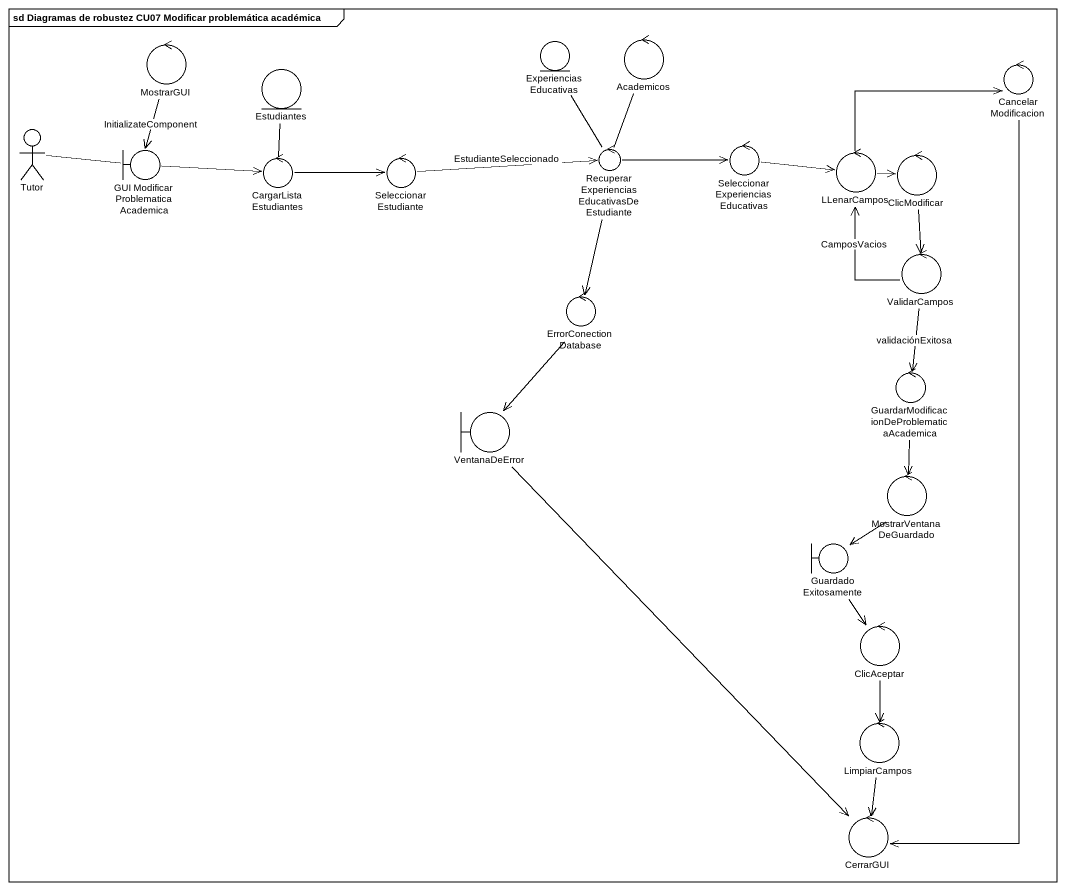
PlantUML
@startuml
mainframe sd Diagramas de robustez CU07 Modificar problemática académica
control MostrarGUI
entity "Experiencias Educativas" as Experiencias_Educativas
control Academicos
entity Estudiantes
control CancelarModificacion
actor Tutor
boundary "GUI Modificar Problematica Academica" as GUI_Modificar_Problematica
control CargarListaEstudiantes
control SeleccionarEstudiante
control "RecuperarExperienciasEducativasDeEstudiante" as RecuperarExperienciasEducati
control "SeleccionarExperienciasEducativas" as SeleccionarExperienciasEduca
control LLenarCampos
control ClicModificar
control ValidarCampos
control ErrorConectionDatabase
control "GuardarModificacionDeProblematicaAcademica" as GuardarModificacionDeProblem
boundary VentanaDeError
control MostrarVentanaDeGuardado
boundary GuardadoExitosamente
control ClicAceptar
control LimpiarCampos
control CerrarGUI
MostrarGUI --> GUI_Modificar_Problematica : InitializateComponent
CancelarModificacion --> CerrarGUI
Tutor -right- GUI_Modificar_Problematica
GUI_Modificar_Problematica -right-> CargarListaEstudiantes
CargarListaEstudiantes -up- Estudiantes
CargarListaEstudiantes -right-> SeleccionarEstudiante
SeleccionarEstudiante -right-> RecuperarExperienciasEducati : EstudianteSeleccionado
RecuperarExperienciasEducati -up- Experiencias_Educativas
RecuperarExperienciasEducati -up- Academicos
RecuperarExperienciasEducati -right-> SeleccionarExperienciasEduca
RecuperarExperienciasEducati --> ErrorConectionDatabase
SeleccionarExperienciasEduca -right-> LLenarCampos
LLenarCampos -right-> CancelarModificacion
LLenarCampos -right-> ClicModificar
ClicModificar --> ValidarCampos
ValidarCampos -up-> LLenarCampos : CamposVacios
ValidarCampos --> GuardarModificacionDeProblem : validaciónExitosa
ErrorConectionDatabase --> VentanaDeError
GuardarModificacionDeProblem --> MostrarVentanaDeGuardado
VentanaDeError --> CerrarGUI
MostrarVentanaDeGuardado --> GuardadoExitosamente
GuardadoExitosamente --> ClicAceptar
ClicAceptar --> LimpiarCampos
LimpiarCampos --> CerrarGUI
@enduml
